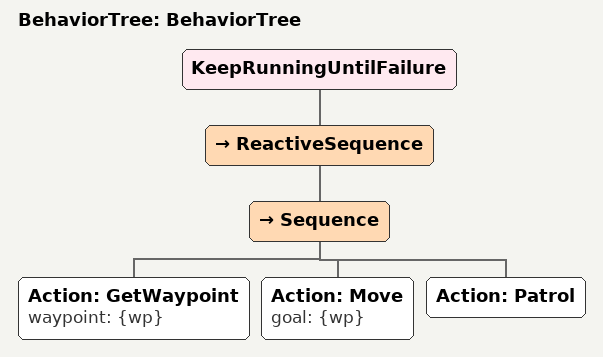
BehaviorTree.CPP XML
<?xml version="1.0"?>
<root main_tree_to_execute="BehaviorTree">
    <BehaviorTree ID="BehaviorTree">
        <KeepRunningUntilFailure>
            <ReactiveSequence>
                <Sequence>
                    <Action ID="GetWaypoint" waypoint="{wp}"/>
                    <Action ID="Move" goal="{wp}"/>
                    <Action ID="Patrol"/>
                </Sequence>
            </ReactiveSequence>
        </KeepRunningUntilFailure>
    </BehaviorTree>
</root>
